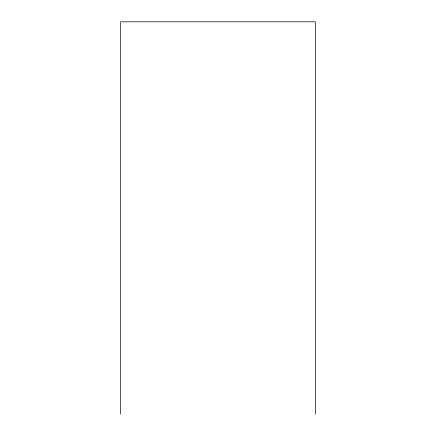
<?xml version="1.0" encoding="UTF-8"?>
<svg xmlns="http://www.w3.org/2000/svg" width="436" height="436" viewBox="0 0 436 436"><rect width="100%" height="100%" fill="white"/><g stroke="black" fill="none" stroke-linecap="round" stroke-linejoin="round"><path stroke-width="0.65" d="M315.419 414.2L315.419 21.8L120.581 21.8L120.581 414.2"/></g></svg>
